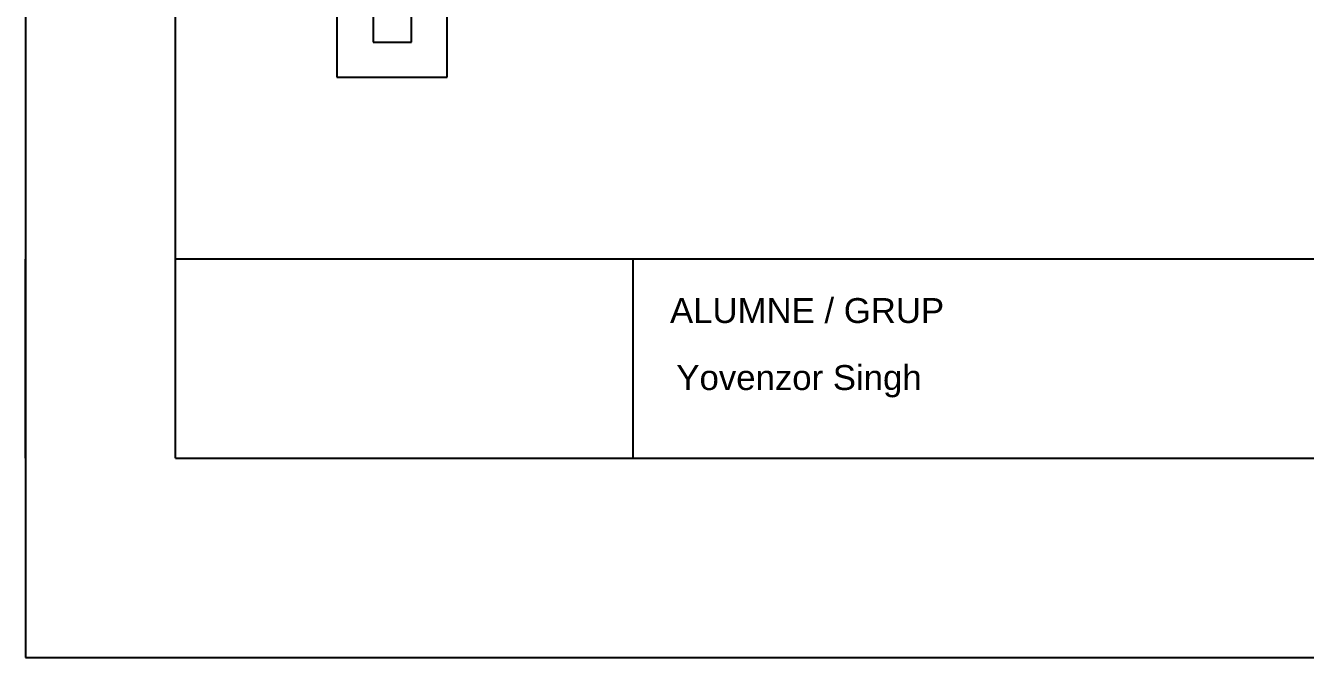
# Model space of a CAD drawing. Header units: millimetres. Extents: x 2377 to 4712, y -254 to 3188.
# Drawn here: x 3295.4 to 3424.1, y 1297.2 to 1360.7 of the extents above; entities that cross this region are included whole.
import ezdxf

# ---------------------------------------------------------------- set-up
doc = ezdxf.new("R2010")
doc.units = ezdxf.units.MM
doc.styles.get("Standard").update_dxf_attribs({"font": 'arial.ttf'})

msp = doc.modelspace()

# ---------------------------------------------------------------- linework, layer by layer
at = {"transparency": 33554687}
for p, q in [((3295.44, 1594.22), (3295.44, 1297.22)), ((3310.49, 1317.22), (3310.49, 1579.22)), ((3326.73, 1366.58), (3326.73, 1355.5)), ((3337.81, 1355.5), (3337.81, 1366.58)), ((3330.37, 1362.85), (3330.37, 1359.01)), ((3334.21, 1359.01), (3334.21, 1362.85)), ((3330.37, 1359.01), (3334.21, 1359.01)), ((3326.73, 1355.5), (3337.81, 1355.5)), ((3295.44, 1317.22), (3295.44, 1337.22)), ((3705.98, 1337.22), (3310.49, 1337.22)), ((3356.49, 1317.22), (3356.49, 1337.22)), ((3310.49, 1317.22), (3356.49, 1317.22)), ((3356.49, 1317.22), (3437.49, 1317.22)), ((3295.44, 1297.22), (3715.44, 1297.22))]:
    msp.add_line(p, q, dxfattribs=at)

# ---------------------------------------------------------------- texts
at = {"transparency": 33554687, "char_height": 2.5, "attachment_point": 1}
for s, width, insert in [('ALUMNE / GRUP', 48.2644, (3360.2, 1333.3)), ('Yovenzor Singh', 71.9553, (3360.84, 1326.57))]:
    msp.add_mtext_dynamic_manual_height_columns(s, width=width, gutter_width=12.5, heights=[0], dxfattribs=dict(at, insert=insert))

doc.saveas('drawing.dxf')
